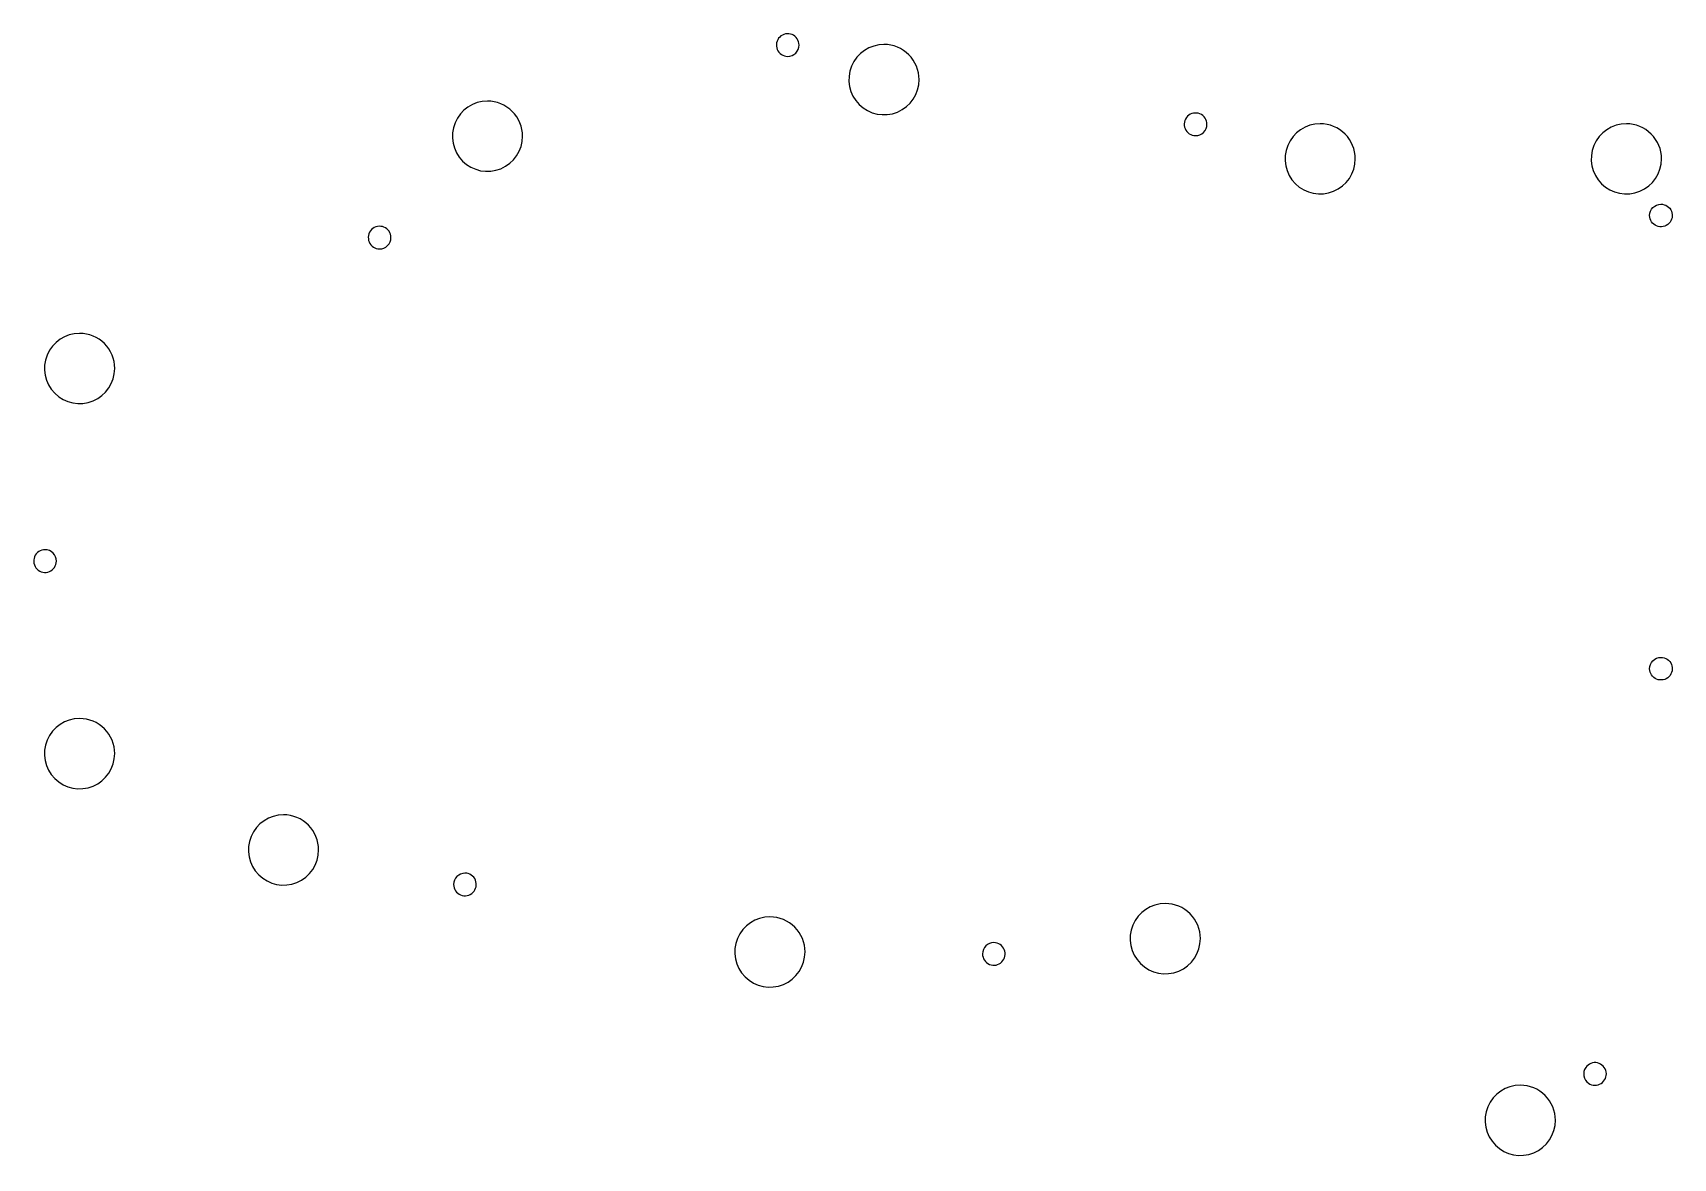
# Model space of a CAD drawing. Header units: millimetres. Extents: x 1 to 145, y 2 to 101.
import ezdxf

# ---------------------------------------------------------------- set-up
doc = ezdxf.new("R2010")
doc.units = ezdxf.units.MM
doc.layers.add('Layer_1', color=7, linetype='CONTINUOUS')

msp = doc.modelspace()

# ---------------------------------------------------------------- linework, layer by layer
at = {"layer": 'Layer_1', "color": 7}
for p, q in [((68.302018, 99.76048), (68.302018, 99.76048)), ((75.80194, 99.810535), (75.80194, 99.810535)), ((40.80195, 94.810539), (40.80195, 94.810539)), ((104.307099, 92.76051), (104.307099, 92.76051)), ((114.30194, 92.810539), (114.30194, 92.810539)), ((141.33123, 92.810539), (141.33123, 92.810539)), ((144.382016, 85.7105), (144.382016, 85.7105)), ((32.285958, 82.76048), (32.285958, 82.76048)), ((4.801945, 74.310539), (4.801945, 74.310539)), ((1.752023, 55.21049), (1.752023, 55.21049)), ((144.382016, 45.71035), (144.382016, 45.71035)), ((4.801945, 40.31054), (4.801945, 40.31054)), ((22.801945, 31.81053), (22.801945, 31.81053)), ((37.818175, 25.66047), (37.818175, 25.66047)), ((100.62924, 23.98083), (100.62924, 23.98083)), ((65.73408, 22.80293), (65.73408, 22.80293)), ((84.497712, 19.53341), (84.497712, 19.53341)), ((131.96354, 7.94507), (131.96354, 7.94507)), ((137.986932, 8.117778), (137.986932, 8.117778))]:
    msp.add_line(p, q, dxfattribs=at)
for points in [[(66.594911, 100.467587), (66.308913, 100.181589), (66.223357, 99.751471), (66.378138, 99.377797)], [(67.684701, 100.68436), (67.311027, 100.839141), (66.880909, 100.753585), (66.594911, 100.467587)], [(68.302018, 99.76048), (68.302018, 100.164942), (68.058376, 100.529579), (67.684701, 100.68436)], [(66.378138, 99.377797), (66.532919, 99.004122), (66.897556, 98.76048), (67.302018, 98.76048)], [(67.302018, 98.76048), (67.567234, 98.76048), (67.821588, 98.865837), (68.009125, 99.053373)], [(68.009125, 99.053373), (68.196661, 99.24091), (68.302018, 99.495264), (68.302018, 99.76048)], [(75.80194, 99.810535), (74.548107, 99.810535), (73.417735, 99.055244), (72.937914, 97.896854)], [(77.993971, 98.902566), (77.412608, 99.483929), (76.624111, 99.810535), (75.80194, 99.810535)], [(78.90194, 96.710535), (78.90194, 97.532706), (78.575334, 98.321203), (77.993971, 98.902566)], [(72.937914, 97.896854), (72.458092, 96.738463), (72.723315, 95.405098), (73.609909, 94.518504)], [(76.988259, 93.846509), (78.146649, 94.32633), (78.90194, 95.456702), (78.90194, 96.710535)], [(40.80195, 94.810539), (39.548117, 94.810539), (38.417745, 94.055248), (37.937924, 92.896858)], [(42.993981, 93.90257), (42.412618, 94.483933), (41.624121, 94.810539), (40.80195, 94.810539)], [(73.609909, 94.518504), (74.496503, 93.63191), (75.829868, 93.366687), (76.988259, 93.846509)], [(37.937924, 92.896858), (37.458102, 91.738467), (37.723325, 90.405102), (38.609919, 89.518508)], [(43.90195, 91.710539), (43.90195, 92.53271), (43.575344, 93.321207), (42.993981, 93.90257)], [(102.599992, 93.467617), (102.313994, 93.181619), (102.228438, 92.751501), (102.383219, 92.377827)], [(103.689782, 93.68439), (103.316108, 93.839171), (102.88599, 93.753615), (102.599992, 93.467617)], [(104.307099, 92.76051), (104.307099, 93.164972), (104.063457, 93.529609), (103.689782, 93.68439)], [(104.014206, 92.053403), (104.201742, 92.24094), (104.307099, 92.495294), (104.307099, 92.76051)], [(114.30194, 92.810539), (113.048107, 92.810539), (111.917735, 92.055248), (111.437914, 90.896858)], [(116.493971, 91.90257), (115.912608, 92.483933), (115.124111, 92.810539), (114.30194, 92.810539)], [(141.33123, 92.810539), (140.077397, 92.810539), (138.947025, 92.055248), (138.467204, 90.896858)], [(143.523261, 91.90257), (142.941898, 92.483933), (142.153401, 92.810539), (141.33123, 92.810539)], [(41.988269, 88.846513), (43.146659, 89.326334), (43.90195, 90.456706), (43.90195, 91.710539)], [(102.383219, 92.377827), (102.538, 92.004152), (102.902637, 91.76051), (103.307099, 91.76051)], [(103.307099, 91.76051), (103.572315, 91.76051), (103.826669, 91.865867), (104.014206, 92.053403)], [(117.40194, 89.710539), (117.40194, 90.53271), (117.075334, 91.321207), (116.493971, 91.90257)], [(144.43123, 89.710539), (144.43123, 90.53271), (144.104624, 91.321207), (143.523261, 91.90257)], [(111.437914, 90.896858), (110.958092, 89.738467), (111.223315, 88.405102), (112.109909, 87.518508)], [(138.467204, 90.896858), (137.987382, 89.738467), (138.252605, 88.405102), (139.139199, 87.518508)], [(38.609919, 89.518508), (39.496513, 88.631914), (40.829878, 88.366691), (41.988269, 88.846513)], [(115.488259, 86.846513), (116.646649, 87.326334), (117.40194, 88.456706), (117.40194, 89.710539)], [(142.517549, 86.846513), (143.675939, 87.326334), (144.43123, 88.456706), (144.43123, 89.710539)], [(112.109909, 87.518508), (112.996503, 86.631914), (114.329868, 86.366691), (115.488259, 86.846513)], [(139.139199, 87.518508), (140.025793, 86.631914), (141.359158, 86.366691), (142.517549, 86.846513)], [(143.674909, 85.417607), (143.862446, 85.605143), (144.1168, 85.7105), (144.382016, 85.7105)], [(144.382016, 85.7105), (144.786478, 85.7105), (145.151115, 85.466858), (145.305896, 85.093183)], [(143.382016, 84.7105), (143.382016, 84.975716), (143.487373, 85.23007), (143.674909, 85.417607)], [(143.999333, 83.78662), (143.625658, 83.941401), (143.382016, 84.306038), (143.382016, 84.7105)], [(145.089123, 84.003393), (144.803125, 83.717395), (144.373007, 83.631839), (143.999333, 83.78662)], [(145.305896, 85.093183), (145.460677, 84.719509), (145.375121, 84.289391), (145.089123, 84.003393)], [(30.578851, 83.467587), (30.292853, 83.181589), (30.207297, 82.751471), (30.362078, 82.377797)], [(31.668641, 83.68436), (31.294967, 83.839141), (30.864849, 83.753585), (30.578851, 83.467587)], [(32.285958, 82.76048), (32.285958, 83.164942), (32.042316, 83.529579), (31.668641, 83.68436)], [(31.993065, 82.053373), (32.180601, 82.24091), (32.285958, 82.495264), (32.285958, 82.76048)], [(30.362078, 82.377797), (30.516859, 82.004122), (30.881496, 81.76048), (31.285958, 81.76048)], [(31.285958, 81.76048), (31.551174, 81.76048), (31.805528, 81.865837), (31.993065, 82.053373)], [(4.801945, 74.310539), (3.548112, 74.310539), (2.41774, 73.555248), (1.937919, 72.396858)], [(6.993976, 73.40257), (6.412613, 73.983933), (5.624116, 74.310539), (4.801945, 74.310539)], [(1.937919, 72.396858), (1.458097, 71.238467), (1.72332, 69.905102), (2.609914, 69.018508)], [(7.901945, 71.210539), (7.901945, 72.03271), (7.575339, 72.821207), (6.993976, 73.40257)], [(5.988264, 68.346513), (7.146654, 68.826334), (7.901945, 69.956706), (7.901945, 71.210539)], [(2.609914, 69.018508), (3.496508, 68.131914), (4.829873, 67.866691), (5.988264, 68.346513)], [(1.752023, 55.21049), (1.347561, 55.21049), (0.982924, 54.966848), (0.828143, 54.593173)], [(2.45913, 54.917597), (2.271593, 55.105133), (2.017239, 55.21049), (1.752023, 55.21049)], [(0.828143, 54.593173), (0.673362, 54.219499), (0.758918, 53.789381), (1.044916, 53.503383)], [(2.134706, 53.28661), (2.508381, 53.441391), (2.752023, 53.806028), (2.752023, 54.21049)], [(2.752023, 54.21049), (2.752023, 54.475706), (2.646666, 54.73006), (2.45913, 54.917597)], [(1.044916, 53.503383), (1.330914, 53.217385), (1.761032, 53.131829), (2.134706, 53.28661)], [(143.382016, 44.71035), (143.382016, 44.975566), (143.487373, 45.22992), (143.674909, 45.417457)], [(143.674909, 45.417457), (143.862446, 45.604993), (144.1168, 45.71035), (144.382016, 45.71035)], [(144.382016, 45.71035), (144.786478, 45.71035), (145.151115, 45.466708), (145.305896, 45.093033)], [(145.305896, 45.093033), (145.460677, 44.719359), (145.375121, 44.289241), (145.089123, 44.003243)], [(143.999333, 43.78647), (143.625658, 43.941251), (143.382016, 44.305888), (143.382016, 44.71035)], [(145.089123, 44.003243), (144.803125, 43.717245), (144.373007, 43.631689), (143.999333, 43.78647)], [(4.801945, 40.31054), (3.548112, 40.31054), (2.41774, 39.555249), (1.937919, 38.396859)], [(6.993976, 39.402571), (6.412613, 39.983934), (5.624116, 40.31054), (4.801945, 40.31054)], [(7.901945, 37.21054), (7.901945, 38.032711), (7.575339, 38.821208), (6.993976, 39.402571)], [(1.937919, 38.396859), (1.458097, 37.238468), (1.72332, 35.905103), (2.609914, 35.018509)], [(5.988264, 34.346514), (7.146654, 34.826335), (7.901945, 35.956707), (7.901945, 37.21054)], [(2.609914, 35.018509), (3.496508, 34.131915), (4.829873, 33.866692), (5.988264, 34.346514)], [(22.801945, 31.81053), (21.548112, 31.81053), (20.41774, 31.055239), (19.937919, 29.896849)], [(24.993976, 30.902561), (24.412613, 31.483924), (23.624116, 31.81053), (22.801945, 31.81053)], [(25.901945, 28.71053), (25.901945, 29.532701), (25.575339, 30.321198), (24.993976, 30.902561)], [(19.937919, 29.896849), (19.458097, 28.738458), (19.72332, 27.405093), (20.609914, 26.518499)], [(23.988264, 25.846504), (25.146654, 26.326325), (25.901945, 27.456697), (25.901945, 28.71053)], [(20.609914, 26.518499), (21.496508, 25.631905), (22.829873, 25.366682), (23.988264, 25.846504)], [(38.111068, 26.367577), (37.923532, 26.18004), (37.818175, 25.925686), (37.818175, 25.66047)], [(38.818175, 26.66047), (38.552959, 26.66047), (38.298605, 26.555113), (38.111068, 26.367577)], [(39.742055, 26.043153), (39.587274, 26.416828), (39.222637, 26.66047), (38.818175, 26.66047)], [(37.818175, 25.66047), (37.818175, 25.256008), (38.061817, 24.891371), (38.435492, 24.73659)], [(38.435492, 24.73659), (38.809166, 24.581809), (39.239284, 24.667365), (39.525282, 24.953363)], [(39.525282, 24.953363), (39.81128, 25.239361), (39.896836, 25.669479), (39.742055, 26.043153)], [(100.62924, 23.98083), (99.375407, 23.98083), (98.245035, 23.225539), (97.765214, 22.067149)], [(102.821271, 23.072861), (102.239908, 23.654224), (101.451411, 23.98083), (100.62924, 23.98083)], [(65.73408, 22.80293), (64.480247, 22.80293), (63.349875, 22.047639), (62.870054, 20.889249)], [(67.926111, 21.894961), (67.344748, 22.476324), (66.556251, 22.80293), (65.73408, 22.80293)], [(68.83408, 19.70293), (68.83408, 20.525101), (68.507474, 21.313598), (67.926111, 21.894961)], [(97.765214, 22.067149), (97.285392, 20.908758), (97.550615, 19.575393), (98.437209, 18.688799)], [(103.72924, 20.88083), (103.72924, 21.703001), (103.402634, 22.491498), (102.821271, 23.072861)], [(62.870054, 20.889249), (62.390232, 19.730858), (62.655455, 18.397493), (63.542049, 17.510899)], [(85.497712, 20.53341), (85.232496, 20.53341), (84.978142, 20.428053), (84.790605, 20.240517)], [(86.421592, 19.916093), (86.266811, 20.289768), (85.902174, 20.53341), (85.497712, 20.53341)], [(101.815559, 18.016804), (102.973949, 18.496625), (103.72924, 19.626997), (103.72924, 20.88083)], [(66.920399, 16.838904), (68.078789, 17.318725), (68.83408, 18.449097), (68.83408, 19.70293)], [(84.790605, 20.240517), (84.603069, 20.05298), (84.497712, 19.798626), (84.497712, 19.53341)], [(84.497712, 19.53341), (84.497712, 19.128948), (84.741354, 18.764311), (85.115029, 18.60953)], [(85.115029, 18.60953), (85.488703, 18.454749), (85.918821, 18.540305), (86.204819, 18.826303)], [(86.204819, 18.826303), (86.490817, 19.112301), (86.576373, 19.542419), (86.421592, 19.916093)], [(63.542049, 17.510899), (64.428643, 16.624305), (65.762008, 16.359082), (66.920399, 16.838904)], [(98.437209, 18.688799), (99.323803, 17.802205), (100.657168, 17.536982), (101.815559, 18.016804)], [(137.741357, 9.510507), (137.589235, 9.293254), (137.529647, 9.02447), (137.575701, 8.763282)], [(137.575701, 8.763282), (137.621755, 8.502095), (137.76968, 8.2699), (137.986932, 8.117778)], [(138.776948, 9.913226), (138.382074, 10.000768), (137.973347, 9.841823), (137.741357, 9.510507)], [(139.545317, 9.110579), (139.475082, 9.508896), (139.171823, 9.825685), (138.776948, 9.913226)], [(139.097808, 8.093539), (139.438928, 8.310856), (139.615551, 8.712261), (139.545317, 9.110579)], [(131.96354, 7.94507), (130.709707, 7.94507), (129.579335, 7.189779), (129.099514, 6.031389)], [(134.155571, 7.037101), (133.574208, 7.618464), (132.785711, 7.94507), (131.96354, 7.94507)], [(137.986932, 8.117778), (138.318248, 7.885788), (138.756688, 7.876222), (139.097808, 8.093539)], [(129.099514, 6.031389), (128.619692, 4.872998), (128.884915, 3.539633), (129.771509, 2.653039)], [(135.06354, 4.84507), (135.06354, 5.667241), (134.736934, 6.455738), (134.155571, 7.037101)], [(133.149859, 1.981044), (134.308249, 2.460865), (135.06354, 3.591237), (135.06354, 4.84507)], [(129.771509, 2.653039), (130.658103, 1.766445), (131.991468, 1.501222), (133.149859, 1.981044)]]:
    msp.add_open_spline(points, degree=3, dxfattribs=at)

doc.saveas('drawing.dxf')
